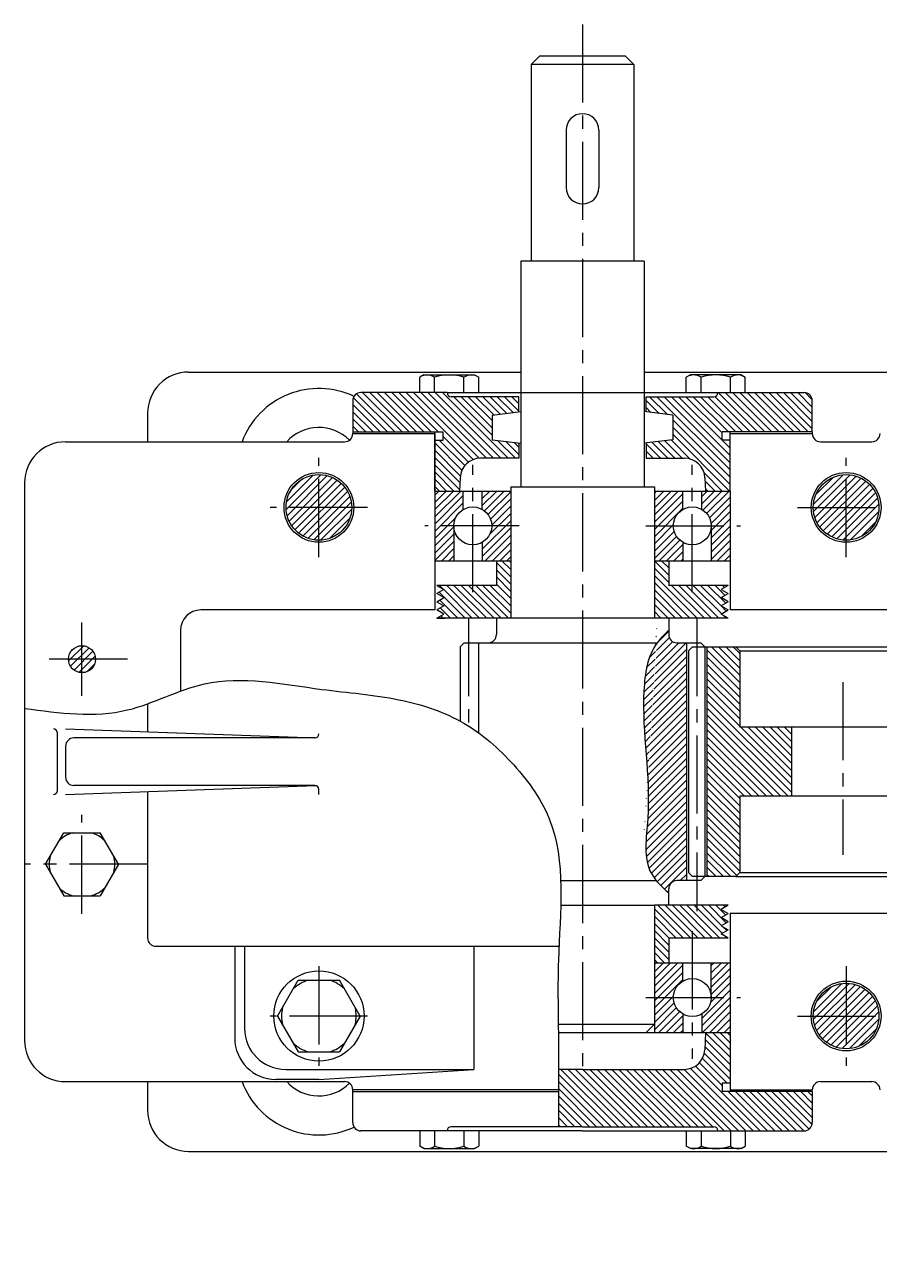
# Model space of a CAD drawing. Header units: inches. Extents: x -601 to 841, y -1711 to 594.
# Drawn here: x -396.2 to -187.9, y -1639.7 to -1341 of the extents above; entities that cross this region are included whole.
import ezdxf

# ---------------------------------------------------------------- set-up
doc = ezdxf.new("R2010")
doc.units = ezdxf.units.IN
doc.header["$MEASUREMENT"] = 0
doc.linetypes.add('CENTER2', pattern=[28.575000000000003, 19.05, -3.175, 3.175, -3.175])
for name, color, linetype in [('中心线', 10, 'CENTER2'), ('剖面层', 4, 'Continuous'), ('粗实线', 5, 'Continuous')]:
    doc.layers.add(name, color=color, linetype=linetype)
pattern_1 = [(135, (-412.7315682380431, 395.267392008026), (-0.8838834764831844, -0.8838834764831844), [])]
pattern_2 = [(45, (-412.7315682380431, 395.267392008026), (-0.8838834764831844, 0.8838834764831844), [])]

msp = doc.modelspace()

# ---------------------------------------------------------------- hatches: boundary and pattern name
at = {"layer": '剖面层'}
h = msp.add_hatch(dxfattribs=at)
h.set_pattern_fill('ANSI31', color=256, scale=10, angle=90)
h.set_pattern_definition(pattern_1)
h.paths.add_polyline_path([(-214.2288284444812, -1430.75654262984), (-227.2288284444812, -1430.75654262984, -0.4142135623730951), (-228.2288284444812, -1431.75654262984), (-244.7288284444812, -1431.75654262984), (-244.7288284444812, -1435.458442983971), (-238.2288284444812, -1436.25654262984), (-238.2288284444812, -1442.25654262984), (-244.7288284444808, -1443.054642275709), (-244.7288284444808, -1446.75654262984), (-235.3850745416216, -1446.75654262984, -0.3996556435778324), (-230.3913128471186, -1451.506854547396), (-230.2288284444812, -1454.75654262984), (-224.2288284444812, -1454.75654262984), (-224.2288284444812, -1442.35654262984), (-226.2288284444812, -1442.35654262984), (-226.2288284444812, -1440.35654262984), (-214.2288284444812, -1440.35654262984)])
h.paths.add_polyline_path([(-204.2288284444812, -1432.75654262984, 0.4142135623730951), (-206.2288284444812, -1430.75654262984), (-214.2288284444812, -1430.75654262984), (-214.2288284444812, -1440.35654262984), (-209.7288284444812, -1440.35654262984), (-204.2288284444812, -1440.35654262984)])
h.paths.add_polyline_path([(-282.2288284444812, -1436.25654262984), (-275.7288284444812, -1435.458442983971), (-275.7288284444812, -1431.75654262984), (-292.2288284444812, -1431.75654262984, -0.414213562373096), (-293.2288284444812, -1430.75654262984), (-306.2288284444812, -1430.75654262984), (-306.2288284444812, -1440.35654262984), (-294.2288284444812, -1440.35654262984), (-294.2288284444812, -1442.35654262984), (-296.2288284444812, -1442.35654262984), (-296.2288284444812, -1454.75654262984), (-290.2288284444812, -1454.75654262984), (-290.0663440418439, -1451.506854547396, -0.3996556435778316), (-285.0725823473408, -1446.75654262984), (-275.7288284444817, -1446.75654262984), (-275.7288284444817, -1443.054642275709), (-282.2288284444812, -1442.25654262984)])
h.paths.add_polyline_path([(-306.2288284444812, -1430.75654262984), (-314.2288284444812, -1430.75654262984, 0.4142135623730951), (-316.2288284444812, -1432.75654262984), (-316.2288284444812, -1440.35654262984), (-310.7288284444812, -1440.35654262984), (-306.2288284444812, -1440.35654262984)])
h = msp.add_hatch(dxfattribs=at)
h.set_pattern_fill('ANSI31', color=256, scale=10)
h.set_pattern_definition([(45, (0, 395.267392008026), (-0.8838834764831844, 0.8838834764831844), [])])
h.paths.add_polyline_path([(-324.4788284444812, -1450.75654262984, 0.4142135623730951), (-332.4788284444812, -1458.75654262984), (-324.4788284444812, -1458.75654262984)])
h.paths.add_polyline_path([(-324.4788284444812, -1450.75654262984), (-324.4788284444812, -1458.75654262984), (-316.4788284444812, -1458.75654262984, 0.4142135623730951)])
h.paths.add_polyline_path([(-316.4788284444812, -1458.75654262984), (-324.4788284444812, -1458.75654262984), (-324.4788284444812, -1466.75654262984, 0.4142135623730951)])
h.paths.add_polyline_path([(-324.4788284444812, -1458.75654262984), (-332.4788284444812, -1458.75654262984, 0.4142135623730951), (-324.4788284444812, -1466.75654262984)])
h.paths.add_polyline_path([(-195.9788284444812, -1450.75654262984, 0.4142135623731117), (-203.9788284444812, -1458.75654262984), (-195.9788284444812, -1458.75654262984)])
h.paths.add_polyline_path([(-195.9788284444812, -1450.75654262984), (-195.9788284444813, -1458.75654262984), (-187.9788284444812, -1458.75654262984, 0.4142135623731117)])
h.paths.add_polyline_path([(-187.9788284444812, -1458.75654262984), (-195.9788284444812, -1458.75654262984), (-195.9788284444812, -1466.75654262984, 0.4142135623730784)])
h.paths.add_polyline_path([(-195.9788284444812, -1458.75654262984), (-203.9788284444812, -1458.75654262984, 0.4142135623730784), (-195.9788284444812, -1466.75654262984)])
h.paths.add_polyline_path([(-54.47882844448162, -1450.75654262984, 0.414213562373079), (-62.47882844448122, -1458.75654262984), (-54.47882844448145, -1458.756542629839)])
h.paths.add_polyline_path([(-54.47882844448162, -1450.75654262984), (-54.47882844448151, -1458.75654262984), (-46.47882844448122, -1458.756542629839, 0.4142135623731026)])
h.paths.add_polyline_path([(-46.47882844448122, -1458.756542629839), (-54.47882844448139, -1458.75654262984), (-54.47882844448128, -1466.75654262984, 0.4142135623731054)])
h.paths.add_polyline_path([(-54.47882844448139, -1458.756542629839), (-62.47882844448122, -1458.75654262984, 0.4142135623730929), (-54.47882844448128, -1466.75654262984)])
h.paths.add_polyline_path([(-54.47882844448077, -1574.75654262984, 0.4142135623730769), (-62.47882844448122, -1582.756542629839), (-54.47882844448077, -1582.756542629839)])
h.paths.add_polyline_path([(-54.47882844448077, -1574.75654262984), (-54.47882844448083, -1582.756542629839), (-46.47882844448122, -1582.756542629839, 0.4142135623730377)])
h.paths.add_polyline_path([(-46.47882844448122, -1582.756542629839), (-54.47882844448077, -1582.756542629839), (-54.47882844448077, -1590.75654262984, 0.4142135623731201)])
h.paths.add_polyline_path([(-54.47882844448077, -1582.756542629839), (-62.47882844448122, -1582.756542629839, 0.414213562373145), (-54.47882844448077, -1590.75654262984)])
h.paths.add_polyline_path([(-195.9788284444812, -1574.75654262984), (-195.9788284444812, -1582.756542629839), (-187.9788284444812, -1582.756542629839, 0.4142135623730784)])
h.paths.add_polyline_path([(-195.9788284444812, -1574.75654262984, 0.4142135623730784), (-203.9788284444812, -1582.756542629839), (-195.9788284444812, -1582.756542629839)])
h.paths.add_polyline_path([(-195.9788284444812, -1582.756542629839), (-203.9788284444812, -1582.756542629839, 0.4142135623731117), (-195.9788284444812, -1590.75654262984)])
h.paths.add_polyline_path([(-187.9788284444812, -1582.756542629839), (-195.9788284444812, -1582.756542629839), (-195.9788284444812, -1590.75654262984, 0.4142135623731117)])
h = msp.add_hatch(dxfattribs=at)
h.set_pattern_fill('ANSI31', color=256, scale=10)
h.set_pattern_definition(pattern_2)
h.paths.add_polyline_path([(-277.7288284444812, -1454.75654262984), (-284.6500226239064, -1454.75654262984), (-284.6500226239064, -1459.260633665654, -0.2668573830482483), (-282.3538284444812, -1463.25654262984), (-277.7288284444812, -1463.25654262984)])
h.paths.add_polyline_path([(-277.7288284444812, -1463.25654262984), (-282.3538284444812, -1463.25654262984, -0.2668573830482483), (-284.6500226239064, -1467.252451594025), (-284.6500226239064, -1471.75654262984), (-277.7288284444812, -1471.75654262984)])
h.paths.add_polyline_path([(-291.6038284444812, -1463.25654262984), (-296.2288284444812, -1463.25654262984), (-296.2288284444812, -1471.75654262984), (-291.6038284444812, -1471.75654262984)])
h.paths.add_polyline_path([(-289.2913284444812, -1459.251175137337), (-289.2913284444812, -1454.75654262984), (-296.2288284444812, -1454.75654262984), (-296.2288284444812, -1463.25654262984), (-291.6038284444812, -1463.25654262984, -0.2679491924311208)])
h.paths.add_polyline_path([(-235.8076342650561, -1454.75654262984), (-242.7288284444812, -1454.75654262984), (-242.7288284444812, -1463.25654262984), (-238.1038284444812, -1463.25654262984, -0.2668573830482483), (-235.8076342650561, -1459.260633665654)])
h.paths.add_polyline_path([(-224.2288284444812, -1454.75654262984), (-231.1663284444812, -1454.75654262984), (-231.1663284444812, -1459.251175137337, -0.2679491924311208), (-228.8538284444812, -1463.25654262984), (-224.2288284444812, -1463.25654262984)])
h.paths.add_polyline_path([(-224.2288284444812, -1463.25654262984), (-228.8538284444812, -1463.25654262984), (-228.8538284444812, -1471.75654262984), (-224.2288284444812, -1471.75654262984)])
h.paths.add_polyline_path([(-235.8076342650561, -1467.252451594025, -0.2668573830482464), (-238.1038284444812, -1463.25654262984), (-242.7288284444812, -1463.25654262984), (-242.7288284444812, -1471.75654262984), (-235.8076342650561, -1471.75654262984)])
h = msp.add_hatch(dxfattribs=at)
h.set_pattern_fill('ANSI31', color=256, scale=10, angle=90)
h.set_pattern_definition(pattern_1)
h.paths.add_polyline_path([(-224.7288284444812, -1483.75654262984), (-226.4608792520507, -1482.756542629841), (-224.7288284444821, -1481.75654262984), (-226.4608792520507, -1480.756542629839), (-224.7288284444812, -1479.75654262984), (-226.4608792520503, -1478.75654262984), (-224.7288284444812, -1477.75654262984), (-239.2288284444812, -1477.75654262984), (-239.2288284444812, -1471.75654262984), (-242.7288284444812, -1471.75654262984), (-242.7288284444812, -1485.75654262984), (-224.7288284444812, -1485.75654262984), (-226.4608792520503, -1484.75654262984)])
h.paths.add_polyline_path([(-277.7288284444812, -1471.75654262984), (-281.2288284444812, -1471.75654262984), (-281.2288284444812, -1477.75654262984), (-295.7288284444812, -1477.75654262984), (-293.9967776369122, -1478.75654262984), (-295.7288284444812, -1479.75654262984), (-293.9967776369117, -1480.756542629839), (-295.7288284444803, -1481.75654262984), (-293.9967776369117, -1482.756542629841), (-295.7288284444812, -1483.75654262984), (-293.9967776369122, -1484.75654262984), (-295.7288284444812, -1485.75654262984), (-277.7288284444812, -1485.75654262984)])
h = msp.add_hatch(dxfattribs=at)
h.set_pattern_fill('ANSI31', color=256, scale=10)
h.set_pattern_definition(pattern_2)
edge = h.paths.add_edge_path()
edge.add_line((-234.9053284444813, -1491.75654262984), (-237.2288284444811, -1491.75654262984))
edge.add_arc((-237.2288284444812, -1489.75654262984), 2, 180, 270, ccw=False)
edge.add_line((-239.2288284444812, -1489.75654262984), (-239.2288284444812, -1488.75654262984))
edge.add_spline(control_points=[(-239.2288284444812, -1488.75654262984), (-240.237636980838, -1489.712900156736), (-241.2464455171948, -1490.669257683632), (-242.0534025330999, -1491.75654262984)], knot_values=[0, 0, 0, 0, 4.120463418366456, 4.120463418366456, 4.120463418366456, 4.120463418366456], degree=3, periodic=0)
edge.add_spline(control_points=[(-242.0534025331003, -1491.75654262984), (-244.4274485475134, -1494.955305937178), (-246.6694616168488, -1510.445971944349), (-242.6747736742905, -1527.815119041989), (-245.654487696359, -1545.125184472923), (-242.7090765853804, -1549.212559458486), (-242.2522660211839, -1549.756542629839)], knot_values=[4.120463418366437, 4.120463418367109, 4.120463418367109, 4.120463418367109, 16.24275687775018, 47.46852893032376, 60.8919792739131, 63.04547159645701, 63.04547159645701, 63.04547159645701, 63.04547159645701], degree=3, periodic=0)
edge.add_spline(control_points=[(-242.2522660211839, -1549.756542629839), (-241.3683009157094, -1550.809193726662), (-240.2985646800953, -1551.782868178251), (-239.2288284444812, -1552.75654262984)], knot_values=[63.04547159645701, 63.04547159645701, 63.04547159645701, 63.04547159645701, 67.21265208052579, 67.21265208052579, 67.21265208052579, 67.21265208052579], degree=3, periodic=0)
edge.add_line((-239.2288284444812, -1552.75654262984), (-239.2288284444812, -1551.75654262984))
edge.add_arc((-237.2288284444812, -1551.75654262984), 2, 90, 180, ccw=False)
edge.add_line((-237.2288284444812, -1549.75654262984), (-234.9053284444813, -1549.75654262984))
edge.add_line((-234.9053284444813, -1549.75654262984), (-234.9053284444813, -1491.75654262984))
h = msp.add_hatch(dxfattribs=at)
h.set_pattern_fill('ANSI31', color=256, scale=10)
h.set_pattern_definition([(45, (-365.1719999999996, 479.267377274899), (-0.8838834764831844, 0.8838834764831844), [])])
h.paths.add_polyline_path([(-378.9448284445242, -1495.756557362967), (-382.2288284444808, -1495.756557362967), (-382.2288284444808, -1499.040557362923, 0.4142135623730951)])
h.paths.add_polyline_path([(-382.2288284444808, -1492.47255736301), (-382.2288284444808, -1495.756557362967), (-378.9448284445242, -1495.756557362967, 0.4142135623730951)])
h.paths.add_polyline_path([(-382.2288284444808, -1492.47255736301, 0.4142135623730951), (-385.5128284444373, -1495.756557362967), (-382.2288284444808, -1495.756557362967)])
h.paths.add_polyline_path([(-382.2288284444808, -1495.756557362967), (-385.5128284444373, -1495.756557362967, 0.4142135623730951), (-382.2288284444808, -1499.040557362923)])
h = msp.add_hatch(dxfattribs=at)
h.set_pattern_fill('ANSI31', color=256, scale=10, angle=90)
h.set_pattern_definition(pattern_1)
h.paths.add_polyline_path([(-154.2288284444812, -1493.75654262984), (-155.2288284444812, -1492.75654262984), (-156.7288284444812, -1492.75654262984), (-170.6288284444813, -1492.75654262984), (-171.6288284444813, -1493.75654262984), (-171.6288284444813, -1512.35654262984), (-184.1979534444813, -1512.356542629839), (-184.1979534444813, -1529.156542629839), (-171.6288284444813, -1529.15654262984), (-171.6288284444813, -1547.75654262984), (-170.6288284444813, -1548.75654262984), (-155.2288284444812, -1548.75654262984), (-154.2288284444812, -1547.75654262984)])
h.paths.add_polyline_path([(-221.9053284444803, -1512.356542629839), (-221.9053284444794, -1493.756542629841), (-222.9053284444794, -1492.756542629841), (-229.9053284444813, -1492.75654262984), (-229.9053284444813, -1548.75654262984), (-222.9053284444817, -1548.75654262984), (-221.9053284444817, -1547.75654262984), (-221.9053284444808, -1529.156542629838), (-209.3362034444813, -1529.156542629838), (-209.3362034444813, -1512.356542629839)])
h.paths.add_polyline_path([(-96.22882844448122, -1547.75654262984), (-95.22882844448031, -1548.756542629841), (-94.22882844448122, -1548.756542629841), (-79.82882844448113, -1548.75654262984), (-78.82882844448113, -1547.75654262984), (-78.82882844448113, -1529.15654262984), (-66.25970344448115, -1529.156542629839), (-66.25970344448115, -1512.35654262984), (-78.82882844448113, -1512.35654262984), (-78.82882844448113, -1493.75654262984), (-79.82882844448113, -1492.75654262984), (-95.22882844448122, -1492.75654262984), (-96.22882844448122, -1493.75654262984)])
h.paths.add_polyline_path([(-28.55232844448165, -1529.156542629838), (-28.55232844448074, -1547.75654262984), (-27.55232844448074, -1548.75654262984), (-20.55232844448074, -1548.75654262984), (-20.55232844448301, -1492.75654262984), (-27.55232844448301, -1492.75654262984), (-28.55232844448301, -1493.75654262984), (-28.5523284444821, -1512.356542629839), (-41.12145344448118, -1512.356542629839), (-41.12145344448118, -1529.156542629838)])
h = msp.add_hatch(dxfattribs=at)
h.set_pattern_fill('ANSI31', color=256, scale=10, angle=90)
h.set_pattern_definition(pattern_1)
h.paths.add_polyline_path([(-226.4608792520503, -1558.75654262984), (-224.7288284444812, -1557.75654262984), (-226.4608792520498, -1556.75654262984), (-224.7288284444812, -1555.75654262984), (-242.7288284444812, -1555.75654262984), (-242.7288284444812, -1569.75654262984), (-239.2288284444812, -1569.75654262984), (-239.2288284444812, -1563.75654262984), (-224.7288284444812, -1563.75654262984), (-226.4608792520503, -1562.75654262984), (-224.7288284444812, -1561.75654262984), (-226.4608792520503, -1560.75654262984), (-224.7288284444812, -1559.75654262984)])
h.paths.add_polyline_path([(-204.2288284444812, -1601.15654262984), (-209.7288284444812, -1601.15654262984), (-226.2288284444812, -1601.15654262984), (-226.2288284444812, -1599.15654262984), (-224.2288284444812, -1599.15654262984), (-224.2288284444812, -1586.756542629839), (-230.2288284444812, -1586.756542629839), (-230.4413128309188, -1591.006230694852, -0.3996556445898844), (-235.4350745262936, -1595.75654262984), (-260.2288284444812, -1595.75654262984), (-260.2288284444812, -1609.75654262984), (-228.2288284444812, -1609.75654262984, -0.4142135623730951), (-227.2288284444812, -1610.75654262984), (-206.2288284444812, -1610.75654262984, 0.4142135623730951), (-204.2288284444812, -1608.75654262984)])
edge = h.paths.add_edge_path()
edge.add_line((-260.2288284444812, -1595.75654262984), (-266.073066139935, -1595.75654262984))
edge.add_spline(control_points=[(-266.0730661399348, -1595.756542629842), (-266.0721384228641, -1597.421740239337), (-266.0746133541493, -1599.088605649165), (-266.0792745056388, -1600.75654262984)], knot_values=[202.0884473698651, 202.0884473698651, 202.0884473698651, 202.0884473698651, 207.0854043535734, 207.0854043535734, 207.0854043535734, 207.0854043535734], degree=3, periodic=0)
edge.add_spline(control_points=[(-266.0792745056388, -1600.75654262984), (-266.0796470949099, -1600.889869217764), (-266.0800336532725, -1601.023202652606), (-266.0804335594312, -1601.15654262984)], knot_values=[207.0854043535734, 207.0854043535734, 207.0854043535734, 207.0854043535734, 207.4848362460006, 207.4848362460006, 207.4848362460006, 207.4848362460006], degree=3, periodic=0)
edge.add_spline(control_points=[(-266.0804335594312, -1601.15654262984), (-266.089025075808, -1604.021196180698), (-266.1037773343332, -1606.888869405269), (-266.118529592859, -1609.75654262984)], knot_values=[207.4848362460006, 207.4848362460006, 207.4848362460006, 207.4848362460006, 216.0661635620985, 216.0661635620985, 216.0661635620985, 216.0661635620985], degree=3, periodic=0)
edge.add_line((-266.118529592859, -1609.75654262984), (-260.2288284444812, -1609.75654262984))
edge.add_line((-260.2288284444812, -1609.75654262984), (-260.2288284444812, -1595.75654262984))
h = msp.add_hatch(dxfattribs=at)
h.set_pattern_fill('ANSI31', color=256, scale=10)
h.set_pattern_definition(pattern_2)
h.paths.add_polyline_path([(-224.2288284444812, -1578.25654262984), (-228.8538284444812, -1578.25654262984, -0.2679491924311209), (-231.1663284444812, -1582.261910122343), (-231.1663284444812, -1586.756542629839), (-224.2288284444812, -1586.756542629839)])
h.paths.add_polyline_path([(-224.2288284444812, -1569.75654262984), (-228.8538284444812, -1569.75654262984), (-228.8538284444812, -1578.25654262984), (-224.2288284444812, -1578.25654262984)])
h.paths.add_polyline_path([(-235.8076342650561, -1569.75654262984), (-242.7288284444812, -1569.75654262984), (-242.7288284444812, -1578.25654262984), (-238.1038284444812, -1578.25654262984, -0.2668573830482464), (-235.8076342650561, -1574.260633665654)])
h.paths.add_polyline_path([(-235.8076342650561, -1582.252451594025, -0.2668573830482483), (-238.1038284444812, -1578.25654262984), (-242.7288284444812, -1578.25654262984), (-242.7288284444812, -1586.75654262984), (-235.8076342650561, -1586.756542629839)])

# ---------------------------------------------------------------- linework, layer by layer
at = {"layer": '中心线'}
for p, q in [((-260.2288284444812, -1341.015719641947), (-260.2288284444812, -1595.75654262984)), ((-324.4788284444812, -1470.876202797088), (-324.4788284444812, -1446.636882462593)), ((-286.9788284444812, -1479.417907522859), (-286.9788284444812, -1448.346362751633)), ((-233.4788284444812, -1479.417907522859), (-233.4788284444812, -1448.346362751633)), ((-195.9788284444812, -1470.876202797088), (-195.9788284444812, -1446.636882462593)), ((-312.5993594421607, -1458.75654262984), (-336.3582974468018, -1458.75654262984)), ((-207.8582974468018, -1458.75654262984), (-184.0993594421607, -1458.75654262984)), ((-275.6422718254453, -1463.25654262984), (-298.6939821996784, -1463.25654262984)), ((-244.8153850635172, -1463.25654262984), (-221.763674689284, -1463.25654262984)), ((-382.2288284444808, -1504.72454262984), (-382.2288284444808, -1486.788572096094)), ((-288.0523284444812, -1485.756078145132), (-288.0523284444812, -1512.031425926896)), ((-232.4053284444813, -1485.756078145132), (-232.4053284444813, -1557.186007284538)), ((-371.1458696005543, -1495.756557362967), (-393.3117872884072, -1495.756557362967)), ((-196.7670784444813, -1501.363138098402), (-196.7670784444813, -1543.432448841836)), ((-382.2288284444808, -1557.805321370405), (-382.2288284444808, -1533.707763889274)), ((-366.2288284444812, -1545.75654262984), (-396.2288284444808, -1545.75654262984)), ((-233.4788284444812, -1562.09517773682), (-233.4788284444812, -1593.166722508047)), ((-324.4788284444812, -1570.636882462592), (-324.4788284444812, -1594.876202797087)), ((-195.9788284444812, -1570.636882462592), (-195.9788284444812, -1594.876202797087)), ((-244.8153850635172, -1578.25654262984), (-221.763674689284, -1578.25654262984)), ((-312.5993594421607, -1582.756542629839), (-336.3582974468018, -1582.756542629839)), ((-207.8582974468018, -1582.756542629839), (-184.0993594421607, -1582.756542629839))]:
    msp.add_line(p, q, dxfattribs=at)
at = {"layer": '粗实线'}
for p, q in [((-272.7288284444812, -1350.75654262984), (-270.7288284444812, -1348.75654262984)), ((-249.7288284444812, -1348.756542629839), (-270.7288284444812, -1348.75654262984)), ((-247.7288284444812, -1350.756542629839), (-249.7288284444812, -1348.75654262984)), ((-272.7288284444812, -1350.75654262984), (-272.7288284444812, -1398.75654262984)), ((-247.7288284444812, -1350.75654262984), (-272.7288284444812, -1350.75654262984)), ((-247.7288284444812, -1350.756542629839), (-247.7288284444812, -1398.75654262984)), ((-264.2288284444812, -1366.75654262984), (-264.2288284444812, -1380.75654262984)), ((-256.2288284444812, -1366.75654262984), (-256.2288284444812, -1380.75654262984)), ((-245.2288284444812, -1398.75654262984), (-275.2288284444812, -1398.75654262984)), ((-275.2288284444812, -1398.75654262984), (-275.2288284444812, -1453.75654262984)), ((-245.2288284444812, -1398.75654262984), (-245.2288284444812, -1453.75654262984)), ((-356.2288284444812, -1425.75654262984), (-275.2288284444812, -1425.75654262984)), ((-298.8990553581821, -1426.45654262984), (-299.9047831519092, -1427.03719984228)), ((-299.9047831519088, -1430.75654262984), (-299.9047831519092, -1427.03719984228)), ((-298.899055358183, -1426.45654262984), (-286.5305109457381, -1426.45654262984)), ((-296.3097831519599, -1430.75654262984), (-296.3097831519599, -1427.007700985376)), ((-289.1197831519603, -1430.75654262984), (-289.1197831519603, -1427.007700985376)), ((-286.5305109457381, -1426.45654262984), (-285.524783152011, -1427.03719984228)), ((-285.5247831520114, -1430.756542629839), (-285.524783152011, -1427.03719984228)), ((-245.2288284444812, -1425.75654262984), (-10.0568284444812, -1425.75654262984)), ((-233.9271459432243, -1426.45654262984), (-234.9328737369515, -1427.03719984228)), ((-234.932873736951, -1430.756542629839), (-234.9328737369515, -1427.03719984228)), ((-221.5586015307795, -1426.45654262984), (-233.9271459432243, -1426.45654262984)), ((-231.3378737370022, -1430.75654262984), (-231.3378737370022, -1427.007700985376)), ((-224.1478737370026, -1430.75654262984), (-224.1478737370026, -1427.007700985376)), ((-221.5586015307804, -1426.45654262984), (-220.5528737370532, -1427.03719984228)), ((-220.5528737370537, -1430.75654262984), (-220.5528737370532, -1427.03719984228)), ((-316.2288284444812, -1432.75654262984), (-316.2288284444812, -1440.35654262984)), ((-293.2288284444812, -1430.75654262984), (-314.2288284444812, -1430.75654262984)), ((-293.2288284444812, -1430.75654262984), (-293.2288284444812, -1430.75654262984)), ((-293.2288284444812, -1430.75654262984), (-227.2288284444812, -1430.75654262984)), ((-275.7288284444812, -1431.75654262984), (-292.2288284444812, -1431.75654262984)), ((-275.7288284444812, -1435.458442983971), (-275.7288284444812, -1431.75654262984)), ((-244.7288284444812, -1435.458442983971), (-244.7288284444812, -1431.75654262984)), ((-244.7288284444812, -1431.75654262984), (-228.2288284444812, -1431.75654262984)), ((-227.2288284444812, -1430.75654262984), (-206.2288284444812, -1430.75654262984)), ((-227.2288284444812, -1430.75654262984), (-227.2288284444812, -1430.75654262984)), ((-204.2288284444812, -1440.35654262984), (-204.2288284444812, -1432.75654262984)), ((-366.2288284444812, -1435.75654262984), (-366.2288284444812, -1442.75654262984)), ((-282.2288284444812, -1436.25654262984), (-275.2288284444812, -1435.397050703519)), ((-282.2288284444812, -1436.25654262984), (-282.2288284444812, -1442.25654262984)), ((-238.2288284444812, -1436.25654262984), (-245.2288284444812, -1435.397050703519)), ((-238.2288284444812, -1436.25654262984), (-238.2288284444812, -1442.25654262984)), ((-316.2288284444812, -1440.35654262984), (-310.7288284444812, -1440.35654262984)), ((-316.2288284444812, -1440.35654262984), (-316.2288284444812, -1440.75654262984)), ((-316.2288284444812, -1440.756542629839), (-296.2288284444812, -1440.75654262984)), ((-310.7288284444812, -1440.35654262984), (-294.2288284444812, -1440.35654262984)), ((-296.2288284444812, -1440.75654262984), (-296.2288284444812, -1440.35654262984)), ((-296.2288284444812, -1440.75654262984), (-296.2288284444812, -1483.75654262984)), ((-296.2288284444812, -1454.75654262984), (-296.2288284444812, -1440.75654262984)), ((-296.2288284444812, -1442.35654262984), (-294.2288284444812, -1442.35654262984)), ((-294.2288284444812, -1442.35654262984), (-294.2288284444812, -1440.35654262984)), ((-282.2288284444812, -1442.25654262984), (-275.2288284444812, -1443.11603455616)), ((-238.2288284444812, -1442.25654262984), (-245.2288284444812, -1443.11603455616)), ((-209.7288284444812, -1440.35654262984), (-226.2288284444812, -1440.35654262984)), ((-226.2288284444812, -1442.35654262984), (-226.2288284444812, -1440.35654262984)), ((-224.2288284444812, -1442.35654262984), (-226.2288284444812, -1442.35654262984)), ((-224.2288284444812, -1440.75654262984), (-224.2288284444812, -1440.35654262984)), ((-224.2288284444812, -1440.75654262984), (-204.2288284444812, -1440.75654262984)), ((-224.2288284444812, -1454.75654262984), (-224.2288284444812, -1440.75654262984)), ((-204.2288284444812, -1440.35654262984), (-209.7288284444812, -1440.35654262984)), ((-204.2288284444812, -1440.35654262984), (-204.2288284444812, -1440.75654262984)), ((-386.2288284444812, -1442.75654262984), (-318.2288284444812, -1442.75654262984)), ((-275.7288284444817, -1443.054642275708), (-275.7288284444817, -1446.75654262984)), ((-244.7288284444808, -1443.054642275708), (-244.7288284444808, -1446.75654262984)), ((-202.2288284444812, -1442.75654262984), (-189.7288284444812, -1442.75654262984)), ((-275.7288284444817, -1446.75654262984), (-285.0725823473408, -1446.75654262984)), ((-244.7288284444808, -1446.75654262984), (-235.3850745416216, -1446.75654262984)), ((-290.0663440418439, -1451.506854547396), (-290.2288284444812, -1454.75654262984)), ((-230.3913128471186, -1451.506854547396), (-230.2288284444812, -1454.75654262984)), ((-396.2288284444812, -1452.75654262984), (-396.2288284444803, -1588.75654262984)), ((-277.7288284444812, -1453.75654262984), (-277.7288284444812, -1485.75654262984)), ((-277.7288284444812, -1453.75654262984), (-242.7288284444812, -1453.75654262984)), ((-242.7288284444812, -1453.75654262984), (-242.7288284444812, -1471.75654262984)), ((-296.2288284444812, -1454.75654262984), (-277.7288284444812, -1454.75654262984)), ((-289.2913284444812, -1459.251175137337), (-289.2913284444812, -1454.75654262984)), ((-284.6500226239064, -1459.260633665654), (-284.6500226239064, -1454.75654262984)), ((-242.7288284444812, -1454.75654262984), (-224.2288284444812, -1454.75654262984)), ((-235.8076342650561, -1459.260633665654), (-235.8076342650561, -1454.75654262984)), ((-231.1663284444812, -1459.251175137337), (-231.1663284444812, -1454.75654262984)), ((-224.2288284444812, -1454.75654262984), (-224.2288284444812, -1471.75654262984)), ((-291.6038284444812, -1463.25654262984), (-291.6038284444812, -1471.75654262984)), ((-228.8538284444812, -1463.25654262984), (-228.8538284444812, -1471.75654262984)), ((-284.6500226239064, -1467.252451594025), (-284.6500226239064, -1471.75654262984)), ((-235.8076342650561, -1467.252451594025), (-235.8076342650561, -1471.75654262984)), ((-296.2288284444812, -1471.75654262984), (-277.7288284444812, -1471.75654262984)), ((-281.2288284444812, -1471.75654262984), (-281.2288284444812, -1477.75654262984)), ((-242.7288284444812, -1471.75654262984), (-224.2288284444812, -1471.75654262984)), ((-242.7288284444812, -1471.75654262984), (-242.7288284444812, -1485.75654262984)), ((-239.2288284444812, -1471.75654262984), (-239.2288284444812, -1477.75654262984)), ((-224.2288284444812, -1471.75654262984), (-224.2288284444812, -1483.75654262984)), ((-281.2288284444812, -1477.75654262984), (-295.7288284444812, -1477.75654262984)), ((-295.7288284444812, -1477.75654262984), (-293.9967776369122, -1478.75654262984)), ((-224.7288284444812, -1477.75654262984), (-239.2288284444812, -1477.75654262984)), ((-224.7288284444812, -1477.75654262984), (-226.4608792520503, -1478.75654262984)), ((-293.9967776369122, -1478.75654262984), (-295.7288284444812, -1479.75654262984)), ((-293.9967776369117, -1480.756542629839), (-295.7288284444812, -1479.75654262984)), ((-295.7288284444803, -1481.75654262984), (-293.9967776369117, -1480.756542629839)), ((-226.4608792520503, -1478.75654262984), (-224.7288284444812, -1479.75654262984)), ((-226.4608792520507, -1480.756542629839), (-224.7288284444812, -1479.75654262984)), ((-224.7288284444821, -1481.75654262984), (-226.4608792520507, -1480.756542629839)), ((-296.2288284444812, -1483.75654262984), (-353.2288284444812, -1483.75654262984)), ((-295.7288284444803, -1481.75654262984), (-293.9967776369117, -1482.756542629841)), ((-293.9967776369117, -1482.756542629841), (-295.7288284444812, -1483.75654262984)), ((-293.9967776369122, -1484.75654262984), (-295.7288284444812, -1483.75654262984)), ((-224.7288284444821, -1481.75654262984), (-226.4608792520507, -1482.756542629841)), ((-226.4608792520507, -1482.756542629841), (-224.7288284444812, -1483.75654262984)), ((-226.4608792520503, -1484.75654262984), (-224.7288284444812, -1483.75654262984)), ((-167.7288284444812, -1483.75654262984), (-224.2288284444812, -1483.75654262984)), ((-295.7288284444812, -1485.75654262984), (-293.9967776369122, -1484.75654262984)), ((-224.7288284444812, -1485.75654262984), (-295.7288284444812, -1485.75654262984)), ((-295.7288284444812, -1485.75654262984), (-293.7288284444812, -1485.75654262984)), ((-281.2260446809687, -1485.762552068859), (-281.2249018336202, -1489.755970264389)), ((-239.2288284444812, -1485.75654262984), (-239.2288284444812, -1489.75654262984)), ((-224.7288284444812, -1485.75654262984), (-226.7288284444812, -1485.75654262984)), ((-224.7288284444812, -1485.75654262984), (-226.4608792520503, -1484.75654262984)), ((-358.2288284444812, -1488.75654262984), (-358.2288284444812, -1503.558389036444)), ((-290.0523284444812, -1492.75654262984), (-289.0523284444812, -1491.75654262984)), ((-290.0523284444812, -1492.75654262984), (-290.0523284444812, -1510.850744901575)), ((-289.0523284444812, -1491.75654262984), (-283.2249017517192, -1491.75654262984)), ((-285.5523284444812, -1491.75654262984), (-285.5523284444812, -1513.730621714017)), ((-283.2249017517192, -1491.75654262984), (-242.0534025331008, -1491.75654262984)), ((-237.2288284444812, -1491.75654262984), (-231.4053284444813, -1491.75654262984)), ((-234.9053284444813, -1491.75654262984), (-234.9053284444813, -1549.75654262984)), ((-234.4053284444813, -1493.75654262984), (-233.4053284444813, -1492.75654262984)), ((-233.4053284444813, -1492.75654262984), (-222.9053284444794, -1492.756542629841)), ((-231.4053284444813, -1491.75654262984), (-230.4053284444813, -1492.75654262984)), ((-230.4053284444813, -1492.75654262984), (-230.4053284444813, -1548.75654262984)), ((-229.9053284444813, -1492.75654262984), (-229.9053284444813, -1548.75654262984)), ((-221.9053284444794, -1493.756542629841), (-222.9053284444794, -1492.756542629841)), ((-222.9053284444817, -1492.756542629839), (-170.6288284444813, -1492.756542629839)), ((-234.4053284444813, -1493.75654262984), (-234.4053284444813, -1547.75654262984)), ((-221.9053284444794, -1493.756542629841), (-221.9053284444803, -1512.356542629839)), ((-221.9053284444817, -1493.756542629839), (-171.6288284444813, -1493.756542629839)), ((-366.2288284444812, -1506.641324999672), (-366.2288284444812, -1513.47078860013)), ((-388.2010848578479, -1527.756542629841), (-388.2010848578479, -1513.756542629839)), ((-386.2091887544489, -1512.756542629839), (-325.2462101045508, -1514.935810729219)), ((-171.6288284444813, -1512.35654262984), (-221.9053284444803, -1512.356542629839)), ((-209.3362034444813, -1512.35654262984), (-209.3362034444813, -1529.15654262984)), ((-386.2091887544489, -1516.96324262984), (-386.2091887544489, -1524.54984262984)), ((-325.4788284444758, -1514.96324262984), (-384.2091887544489, -1514.96324262984)), ((-386.2091887544489, -1528.756542629841), (-325.2462101045508, -1526.57727453046)), ((-325.4788284444758, -1526.54984262984), (-384.2091887544489, -1526.54984262984)), ((-366.2288284444812, -1528.042296659549), (-366.2288284444812, -1563.75654262984)), ((-324.4788284444758, -1528.75654262984), (-324.4788284444758, -1527.54984262984)), ((-221.9053284444808, -1529.156542629838), (-221.9053284444817, -1547.75654262984)), ((-171.6288284444813, -1529.15654262984), (-221.9053284444808, -1529.156542629838)), ((-391.113828444481, -1545.75654262984), (-386.6713284444809, -1538.061906917215)), ((-386.6713284444809, -1538.061906917215), (-377.7863284444811, -1538.061906917215)), ((-373.343828444481, -1545.75654262984), (-377.7863284444811, -1538.061906917215)), ((-391.113828444481, -1545.75654262984), (-386.6713284444809, -1553.451178342465)), ((-373.343828444481, -1545.75654262984), (-377.7863284444811, -1553.451178342465)), ((-265.5503291786058, -1549.75654262984), (-242.2522660211839, -1549.756542629839)), ((-231.4053284444813, -1549.75654262984), (-237.2288284444812, -1549.75654262984)), ((-234.4053284444813, -1547.75654262984), (-233.4053284444813, -1548.75654262984)), ((-222.9053284444817, -1548.75654262984), (-233.4053284444813, -1548.75654262984)), ((-230.4053284444813, -1548.75654262984), (-231.4053284444813, -1549.75654262984)), ((-221.9053284444817, -1547.75654262984), (-222.9053284444817, -1548.75654262984)), ((-222.9053284444817, -1548.75654262984), (-170.6288284444813, -1548.75654262984)), ((-221.9053284444817, -1547.75654262984), (-171.6288284444813, -1547.75654262984)), ((-239.2288284444812, -1555.75654262984), (-239.2288284444812, -1551.75654262984)), ((-386.6713284444809, -1553.451178342465), (-377.7863284444811, -1553.451178342464)), ((-265.5424244065998, -1555.753278201241), (-242.7288284444812, -1555.75654262984)), ((-242.7288284444812, -1555.75654262984), (-242.7288284444812, -1586.75654262984)), ((-224.7288284444812, -1555.75654262984), (-242.7288284444812, -1555.75654262984)), ((-224.7288284444812, -1555.75654262984), (-226.4608792520498, -1556.75654262984)), ((-226.4608792520503, -1556.75654262984), (-224.7288284444812, -1557.75654262984)), ((-226.4608792520503, -1558.75654262984), (-224.7288284444812, -1557.75654262984)), ((-224.7288284444812, -1559.75654262984), (-226.4608792520498, -1558.75654262984)), ((-224.2288284444812, -1557.75654262984), (-224.2288284444812, -1600.75654262984)), ((-167.7288284444812, -1557.75654262984), (-224.2288284444812, -1557.75654262984)), ((-224.7288284444812, -1559.75654262984), (-226.4608792520498, -1560.75654262984)), ((-226.4608792520503, -1560.75654262984), (-224.7288284444812, -1561.75654262984)), ((-226.4608792520503, -1562.75654262984), (-224.7288284444812, -1561.75654262984)), ((-239.2288284444812, -1563.75654262984), (-239.2288284444812, -1569.75654262984)), ((-224.7288284444812, -1563.75654262984), (-239.2288284444812, -1563.75654262984)), ((-224.7288284444812, -1563.75654262984), (-226.4608792520498, -1562.75654262984)), ((-364.2288284444812, -1565.75654262984), (-265.9787910140071, -1565.75654262984)), ((-344.9808438787127, -1565.756542629839), (-344.9808438787127, -1588.20004262984)), ((-342.576343878713, -1565.756542629839), (-342.576343878713, -1585.79554262984)), ((-286.7207063525475, -1565.756542629839), (-286.7207063525475, -1595.79554262984)), ((-242.7288284444812, -1569.75654262984), (-224.2288284444812, -1569.75654262984)), ((-235.8076342650561, -1574.260633665654), (-235.8076342650561, -1569.75654262984)), ((-228.8538284444812, -1578.25654262984), (-228.8538284444812, -1569.75654262984)), ((-334.5448284444096, -1582.756552126535), (-329.5118448932161, -1574.039130915422)), ((-329.5118448932161, -1574.039130915422), (-319.445811995747, -1574.039130915422)), ((-314.4128284445534, -1582.756552126535), (-319.445811995747, -1574.039130915422)), ((-334.5448284444096, -1582.756552126536), (-329.5118284444457, -1591.473963840968)), ((-314.4128284445534, -1582.756552126536), (-319.4458284445168, -1591.473963840968)), ((-235.8076342650561, -1582.252451594025), (-235.8076342650561, -1586.75654262984)), ((-231.1663284444812, -1582.261910122343), (-231.1663284444812, -1586.75654262984)), ((-266.1414101645096, -1584.75654262984), (-242.7288284444812, -1584.75654262984)), ((-244.7288284444812, -1586.75654262984), (-242.7288284444812, -1584.75654262984)), ((-266.1185295928572, -1586.75654262984), (-224.2288284444812, -1586.756542629839)), ((-230.2288284444812, -1586.75654262984), (-230.4413128309188, -1591.006230694852)), ((-329.5118284444457, -1591.473963840968), (-319.4458284445168, -1591.473963840968)), ((-332.5763438787131, -1595.79554262984), (-286.7207063525475, -1595.79554262984)), ((-324.4788284444812, -1598.20004262984), (-286.7207063525475, -1595.79554262984)), ((-260.2288284444812, -1595.75654262984), (-266.0730661399316, -1595.75654262984)), ((-260.2288284444812, -1595.75654262984), (-235.4350745262936, -1595.75654262984)), ((-386.2288284444803, -1598.75654262984), (-318.2288284444803, -1598.75654262984)), ((-366.2288284444812, -1598.75654262984), (-366.2288284444812, -1605.75654262984)), ((-324.4788284444812, -1598.20004262984), (-334.9808438787127, -1598.20004262984)), ((-266.0792745056369, -1600.75654262984), (-316.2288284444812, -1600.75654262984)), ((-316.2288284444812, -1601.15654262984), (-316.2288284444812, -1600.75654262984)), ((-226.2288284444812, -1599.15654262984), (-226.2288284444812, -1601.15654262984)), ((-224.2288284444812, -1599.15654262984), (-226.2288284444812, -1599.15654262984)), ((-224.2288284444812, -1600.75654262984), (-204.2288284444812, -1600.75654262984)), ((-224.2288284444812, -1600.75654262984), (-224.2288284444812, -1601.15654262984)), ((-204.2288284444812, -1601.15654262984), (-204.2288284444812, -1600.75654262984)), ((-202.2288284444812, -1598.75654262984), (-189.7288284444812, -1598.75654262984)), ((-316.2288284444812, -1608.75654262984), (-316.2288284444812, -1601.15654262984)), ((-316.2288284444812, -1601.15654262984), (-310.7288284444812, -1601.15654262984)), ((-310.7288284444812, -1601.15654262984), (-266.0804335594298, -1601.15654262984)), ((-209.7288284444812, -1601.15654262984), (-226.2288284444812, -1601.15654262984)), ((-204.2288284444812, -1601.15654262984), (-209.7288284444812, -1601.15654262984)), ((-204.2288284444812, -1601.15654262984), (-204.2288284444812, -1608.75654262984)), ((-260.2288284444812, -1609.75654262984), (-292.2288284444812, -1609.75654262984)), ((-260.2288284444812, -1609.75654262984), (-228.2288284444812, -1609.75654262984)), ((-260.2288284444812, -1610.75654262984), (-314.2288284444812, -1610.75654262984)), ((-299.9047831519088, -1610.756542629839), (-299.9047831519092, -1614.4758854174)), ((-296.3097831519599, -1610.756542629839), (-296.3097831519599, -1614.505384274303)), ((-293.2288284444812, -1610.75654262984), (-293.2288284444812, -1610.75654262984)), ((-293.2288284444812, -1610.75654262984), (-293.2288284444812, -1610.75654262984)), ((-289.1197831519603, -1610.75654262984), (-289.1197831519603, -1614.505384274303)), ((-285.5247831520114, -1610.75654262984), (-285.524783152011, -1614.4758854174)), ((-260.2288284444812, -1610.75654262984), (-206.2288284444812, -1610.75654262984)), ((-234.932873736951, -1610.75654262984), (-234.9328737369515, -1614.4758854174)), ((-231.3378737370022, -1610.75654262984), (-231.3378737370022, -1614.505384274303)), ((-227.2288284444812, -1610.75654262984), (-227.2288284444812, -1610.75654262984)), ((-224.1478737370026, -1610.756542629839), (-224.1478737370026, -1614.505384274303)), ((-220.5528737370537, -1610.756542629839), (-220.5528737370532, -1614.4758854174)), ((-356.2288284444812, -1615.75654262984), (-145.2288284444812, -1615.75654262984)), ((-298.8990553581821, -1615.05654262984), (-299.9047831519092, -1614.4758854174)), ((-298.899055358183, -1615.056542629839), (-286.5305109457381, -1615.05654262984)), ((-286.5305109457381, -1615.05654262984), (-285.524783152011, -1614.4758854174)), ((-233.9271459432243, -1615.05654262984), (-234.9328737369515, -1614.4758854174)), ((-221.5586015307795, -1615.056542629839), (-233.9271459432243, -1615.05654262984)), ((-221.5586015307804, -1615.05654262984), (-220.5528737370532, -1614.4758854174)), ((-232.027745931915, -1639.682682528122), (-232.027745931915, -1639.682682528122))]:
    msp.add_line(p, q, dxfattribs=at)
for centre, radius in [((-324.4788284444812, -1458.75654262984), 8.5), ((-324.4788284444812, -1458.75654262984), 8), ((-195.9788284444812, -1458.75654262984), 8.5), ((-195.9788284444812, -1458.75654262984), 8), ((-286.9788284444812, -1463.25654262984), 4.625), ((-233.4788284444812, -1463.25654262984), 4.625), ((-382.2288284444808, -1495.756557362967), 3.283999999956592), ((-324.4788284444812, -1582.756542629839), 11), ((-233.4788284444812, -1578.25654262984), 4.625), ((-195.9788284444812, -1582.75654262984), 8.5), ((-195.9788284444812, -1582.75654262984), 8)]:
    msp.add_circle(centre, radius, dxfattribs=at)
for centre, radius, start, end in [((-260.2288284444812, -1366.75654262984), 4, 0, 180), ((-260.2288284444812, -1380.75654262984), 4, 180, 0), ((-356.2288284444812, -1435.75654262984), 10, 89.99999999999997, 180), ((-298.1072831519346, -1429.663227013082), 3.206684383242605, 55.90630710031186, 111.682608760222), ((-292.7147831519596, -1438.45654262984), 12, 72.56742111551755, 107.4325788844825), ((-287.3222831519856, -1429.663227013082), 3.206684383242605, 68.31739123977786, 124.0936928996878), ((-233.1353737369768, -1429.663227013082), 3.206684383242605, 55.90630710031213, 111.6826087602222), ((-227.7428737370028, -1438.45654262984), 12, 72.56742111551755, 107.4325788844825), ((-222.3503737370279, -1429.663227013082), 3.206684383242605, 68.31739123977799, 124.0936928996882), ((-324.4788284444786, -1449.75654262984), 20, 64.64995065424317, 159.512684885278), ((-314.2288284444812, -1432.75654262984), 2, 90, 180), ((-292.2288284444812, -1430.75654262984), 1, 180, 270), ((-228.2288284444812, -1430.75654262984), 1, 270, 0), ((-206.2288284444812, -1432.75654262984), 2, 0, 90), ((-324.4788284444786, -1449.75654262984), 10.50000000000261, 44.80753898591358, 138.1896851042345), ((-318.2288284444812, -1440.75654262984), 2, 270, 0), ((-202.2288284444812, -1440.75654262984), 2, 180, 270), ((-189.7288284444812, -1440.75654262984), 2, 270, 0), ((-386.2288284444812, -1452.75654262984), 10, 90, 180), ((-285.0725823473408, -1451.75654262984), 5, 90, 177.1375948000011), ((-235.3850745416216, -1451.75654262984), 5, 2.862405199998881, 90), ((-353.2288284444812, -1488.75654262984), 5, 90, 180), ((-283.2249017517192, -1489.75654262984), 2, 270, 0.01639706254923444), ((-237.2288284444812, -1489.75654262984), 2, 180, 270), ((-389.2010848578479, -1513.756542629839), 1, 0, 90), ((-325.4788284444758, -1513.96324262984), 1, 270, 0), ((-384.2091887544489, -1516.96324262984), 2, 90, 180), ((-384.2091887544489, -1524.54984262984), 2, 180, 270), ((-389.2010848578479, -1527.756542629841), 1, 270, 0), ((-325.4788284444758, -1527.54984262984), 1, 0, 90), ((-382.2288284444808, -1545.75654262984), 8, 105.881552953142, 134.1184470468553), ((-382.2288284444808, -1545.75654262984), 8, 45.88155295314468, 74.118447046858), ((-382.2288284444808, -1545.75654262984), 8, 165.8815529531397, 194.1184470468603), ((-382.2288284444808, -1545.75654262984), 8, 345.8815529531397, 14.11844704686032), ((-237.2288284444812, -1551.75654262984), 2, 90, 180), ((-382.2288284444808, -1545.75654262984), 8, 225.8815529531446, 254.118447046858), ((-382.2288284444808, -1545.75654262984), 8, 285.881552953142, 314.1184470468554), ((-364.2288284444812, -1563.75654262984), 2, 180, 270), ((-324.4788284444816, -1582.756542629838), 9.1, 106.6730943960914, 133.3271179173969), ((-324.4788284444816, -1582.756542629838), 9.1, 46.67288208257433, 73.32690560390856), ((-324.4788284444816, -1582.756542629838), 9.1, 166.6730983037703, 193.3270098068113), ((-324.4788284444816, -1582.756542629838), 9.1, 346.6729901931887, 13.32690169622969), ((-332.576343878713, -1585.79554262984), 10, 180, 269.9999999999997), ((-386.2288284444803, -1588.75654262984), 10, 180, 270), ((-334.9808438787127, -1588.20004262984), 10, 180, 270), ((-324.4788284444816, -1582.756542629838), 9.1, 226.672990193158, 253.3271140100413), ((-324.4788284444816, -1582.756542629838), 9.1, 286.6728859899586, 313.3270098068419), ((-235.4350745262936, -1590.75654262984), 5, 270, 357.1375950000021), ((-324.4788284444786, -1591.756542629841), 20, 200.4873151147177, 295.3500493457526), ((-324.4788284444786, -1591.756542629841), 10.50000000000261, 221.8103148957663, 315.1924610140881), ((-318.2288284444803, -1600.75654262984), 2, 0, 90), ((-202.2288284444812, -1600.75654262984), 2, 90, 180), ((-189.7288284444812, -1600.75654262984), 2, 0, 90), ((-356.2288284444812, -1605.75654262984), 10, 180, 269.9999999999999), ((-314.2288284444812, -1608.75654262984), 2, 180, 270), ((-292.2288284444812, -1610.75654262984), 1, 90, 180), ((-228.2288284444812, -1610.75654262984), 1, 0, 90), ((-206.2288284444812, -1608.75654262984), 2, 270, 0), ((-298.1072831519346, -1611.849858246597), 3.206684383242605, 248.3173912398054, 304.0936928997169), ((-292.7147831519596, -1603.056542629839), 12, 252.5674211155175, 287.4325788844824), ((-287.3222831519856, -1611.849858246597), 3.206684383242605, 235.9063071003118, 291.6826087602222), ((-233.1353737369768, -1611.849858246597), 3.206684383242605, 248.3173912397778, 304.0936928997168), ((-227.7428737370028, -1603.056542629839), 12, 252.5674211155175, 287.4325788844824), ((-222.3503737370279, -1611.849858246597), 3.206684383242605, 235.906307100283, 291.6826087601946)]:
    msp.add_arc(centre, radius, start, end, dxfattribs=at)
for points in [[(-239.2288284444812, -1488.75654262984), (-242.0534025330999, -1491.75654262984), (-245.2675372424274, -1503.444970102589), (-244.3490639370139, -1534.657231268139), (-243.4482261029175, -1548.050420220867), (-239.2288284444812, -1552.75654262984)], [(-396.2288284444808, -1507.757707503735), (-371.1267620930012, -1508.144355681915), (-352.3684164957958, -1501.764993804042), (-323.7473401076422, -1503.118188413872), (-304.9889945104369, -1505.631253544439), (-290.0523284444812, -1510.850744901575), (-277.7216060930368, -1520.75654262984), (-268.4391620433744, -1534.434988529044), (-266.118529592859, -1569.231400206417), (-266.118529592859, -1586.75654262984), (-266.118529592859, -1609.75654262984)]]:
    msp.add_spline(points, degree=3, dxfattribs=at)

doc.saveas('drawing.dxf')
